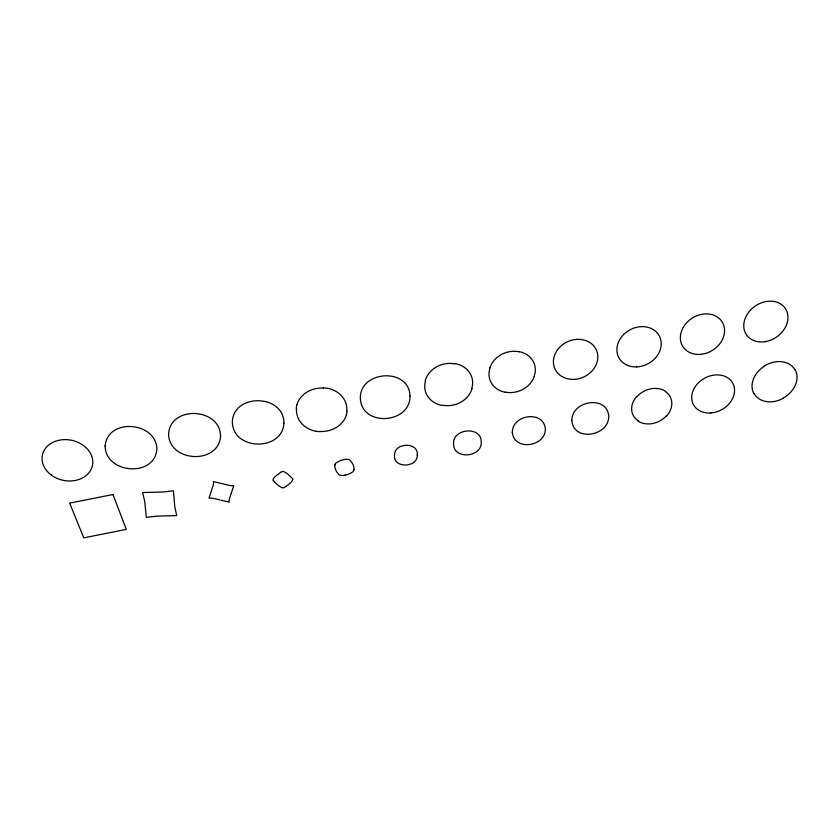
<?xml version="1.0" encoding="UTF-8"?>
<svg xmlns="http://www.w3.org/2000/svg" width="839" height="839" viewBox="0 0 839 839"><rect width="100%" height="100%" fill="white"/><g stroke="black" fill="none" stroke-linecap="round" stroke-linejoin="round"><path stroke-width="1.26" d="M334.918 465.058L334.971 464.785A6.387 5.349 -4.7 0 1 335.076 464.439A5.265 4.415 -4.6 0 1 335.264 463.936M353.869 469.85L353.827 470.039A6.366 5.328 -5.2 0 1 353.722 470.427A5.244 4.384 -5.3 0 1 353.523 470.92A3.492 2.926 -5.4 0 1 352.957 471.738L352.432 472.084A20.912 17.588 -4.6 0 1 347.556 474.538L345.343 475.147M231.365 492.892L233.777 485.645A15.259 12.616 2.6 0 1 229.561 485.445L213.431 481.586A15.312 12.522 4.4 0 1 213.295 485.068L208.995 498.146A15.039 12.155 2.9 0 1 213.211 498.335L220.007 499.95M231.186 493.322L229.362 498.691A14.997 12.239 1.2 0 0 229.173 502.11L221.265 500.285M280.939 472.21L281.6 471.78A6.083 5.065 -0.3 0 0 282.198 471.319C285.763 471.476 289.612 475.671 292.392 478.555A6.03 5.013 -1.7 0 0 292.937 479.048C292.622 482.121 287.358 485.382 284.19 487.501A5.988 4.94 -1.3 0 0 283.592 487.952C280.572 487.994 277.048 484.355 274.552 481.995M280.729 472.347C277.887 474.318 272.937 477.517 272.853 480.296A6.041 4.992 0 0 1 273.399 480.789L274.238 481.659M343.487 459.657L341.263 460.296A20.681 17.241 -5.3 0 0 336.376 462.771L335.841 463.118A3.513 2.947 -4.5 0 0 335.275 463.936M172.96 515.691L176.714 515.586L174.795 506.798L173.432 490.825L162.451 492.053L142.64 492.524L144.728 501.491L146.332 517.327L156.746 516.132L172.425 515.702M534.275 376.501A23.303 20.105 -19.8 0 1 505.309 392.107M505.246 392.264A23.303 20.105 -19.7 0 1 490.081 367.807M519.257 351.656A23.303 20.105 -19.8 0 1 534.097 376.459M489.903 367.765A23.303 20.105 -19.8 0 1 519.205 351.824M472.042 388.656A23.859 20.713 -14.2 0 1 442.866 405.258M442.772 405.562A23.859 20.713 -14.1 0 1 425.53 380.906M454.79 363.549A23.87 20.723 -14.2 0 1 471.707 388.593M425.184 380.843A23.87 20.723 -14.1 0 1 454.696 363.864M346.35 415.106A25.233 21.751 -2.7 0 1 320.215 431.456M320.194 431.634A23.387 20.146 -2.6 0 1 315.747 431.204M346.979 411.037A23.387 20.157 -2.8 0 1 346.35 414.896M328.07 388.352A25.233 21.762 -2.6 0 1 346.769 411.026M323.288 387.891A23.419 20.209 -2.7 0 1 327.829 388.363M296.849 404.849A25.233 21.751 -2.6 0 1 323.277 388.079M296.314 408.96A23.419 20.199 -2.5 0 1 296.849 405.059M315.506 431.215A25.233 21.751 -2.6 0 1 296.524 408.971M343.497 459.688A10.855 9.082 -5.1 0 1 347.556 459.342L347.881 459.415A6.376 5.349 -5.1 0 1 348.29 459.489A5.265 4.415 -5.1 0 1 348.877 459.636A3.513 2.947 -5.2 0 1 349.842 460.087L350.241 460.527A20.786 17.357 -4.2 0 1 353.02 464.575L353.68 466.421A10.855 9.082 -4.9 0 1 353.922 469.809M334.876 465.058A10.876 9.114 -5 0 0 335.191 468.445L335.852 470.291A20.807 17.462 -5.7 0 0 338.652 474.297L339.04 474.727A3.492 2.916 -4.8 0 0 339.994 475.178A5.254 4.384 -4.8 0 0 340.582 475.325A6.366 5.317 -4.8 0 0 340.98 475.398L341.305 475.44A10.876 9.103 -4.8 0 0 345.332 475.115M665.358 391.614A20.629 16.801 -26.1 0 1 666.449 416.144M666.197 415.987A20.629 16.801 -26.1 0 1 638.06 421.094M637.084 396.532A20.629 16.811 -26.1 0 1 665.589 391.362M638.29 420.842A20.629 16.811 -26.1 0 1 636.832 396.365M795.162 369.705A23.744 18.615 -31.4 0 1 783.259 398.032M783.353 398.21A23.733 18.605 -31.4 0 1 754.313 393.869M765.063 365.563A23.733 18.615 -31.4 0 1 794.932 369.842M754.083 393.994A23.733 18.605 -31.4 0 1 765.168 365.741M168.576 433.941C169.069 462.247 218.056 464.932 220.552 436.563C220.751 407.66 170.422 404.943 168.576 433.941M105.127 446.201C105.714 473.605 154.103 477.8 156.872 449.557C156.945 421.587 107.245 417.34 105.127 446.201M410.009 396.06C410.523 423.506 362.584 427.303 360.392 399.228C358.463 370.597 409.149 366.674 410.009 396.06M417.277 455.158C417.759 467.942 392.621 468.739 394.54 454.801C394.466 442.468 418.797 441.65 417.277 455.158M512.325 432.588C514.297 451.225 545.381 446.914 545.371 428.928C543.693 410.019 512.042 414.34 512.325 432.588M283.928 423.118C282.491 451.508 233.032 450.879 232.33 422.132C233.085 393.124 283.918 393.753 283.928 423.118M571.81 420.412C573.32 442.048 608.715 436.406 608.789 416.469C607.342 394.729 571.81 400.413 571.81 420.412M453.553 444.125C453.417 459.919 482.32 457.601 481.219 441.838C481.576 425.845 452.242 428.173 453.553 444.125M112.992 494.517L69.647 503.138L83.774 537.851L126.27 529.399L112.992 494.517M51.242 475.021A25.569 20.461 11.6 0 0 92.437 465.53A25.569 20.461 11.6 0 0 58.562 440.339A25.569 20.461 11.6 0 0 51.242 475.021M765.116 341.662A23.461 18.804 -34.2 0 0 785.356 308.511A23.461 18.804 -34.2 0 0 747.109 314.51A23.461 18.804 -34.2 0 0 765.116 341.662M701.215 354.289A23.198 19.035 -31.8 0 0 722.211 321.987A23.198 19.035 -31.8 0 0 683.963 326.203A23.198 19.035 -31.8 0 0 701.215 354.289M636.728 366.895A22.968 19.234 -28.7 0 0 659.297 335.925A22.968 19.234 -28.7 0 0 621.133 337.456A22.968 19.234 -28.7 0 0 636.728 366.895M572.208 379.385A22.779 19.402 -24.7 0 0 596.34 349.926A22.779 19.402 -24.7 0 0 558.302 348.783A22.779 19.402 -24.7 0 0 572.208 379.385M710.832 412.945A22.391 17.913 -29 0 0 732.72 383.108A22.391 17.913 -29 0 0 695.835 385.783A22.391 17.913 -29 0 0 710.832 412.945"/></g></svg>
